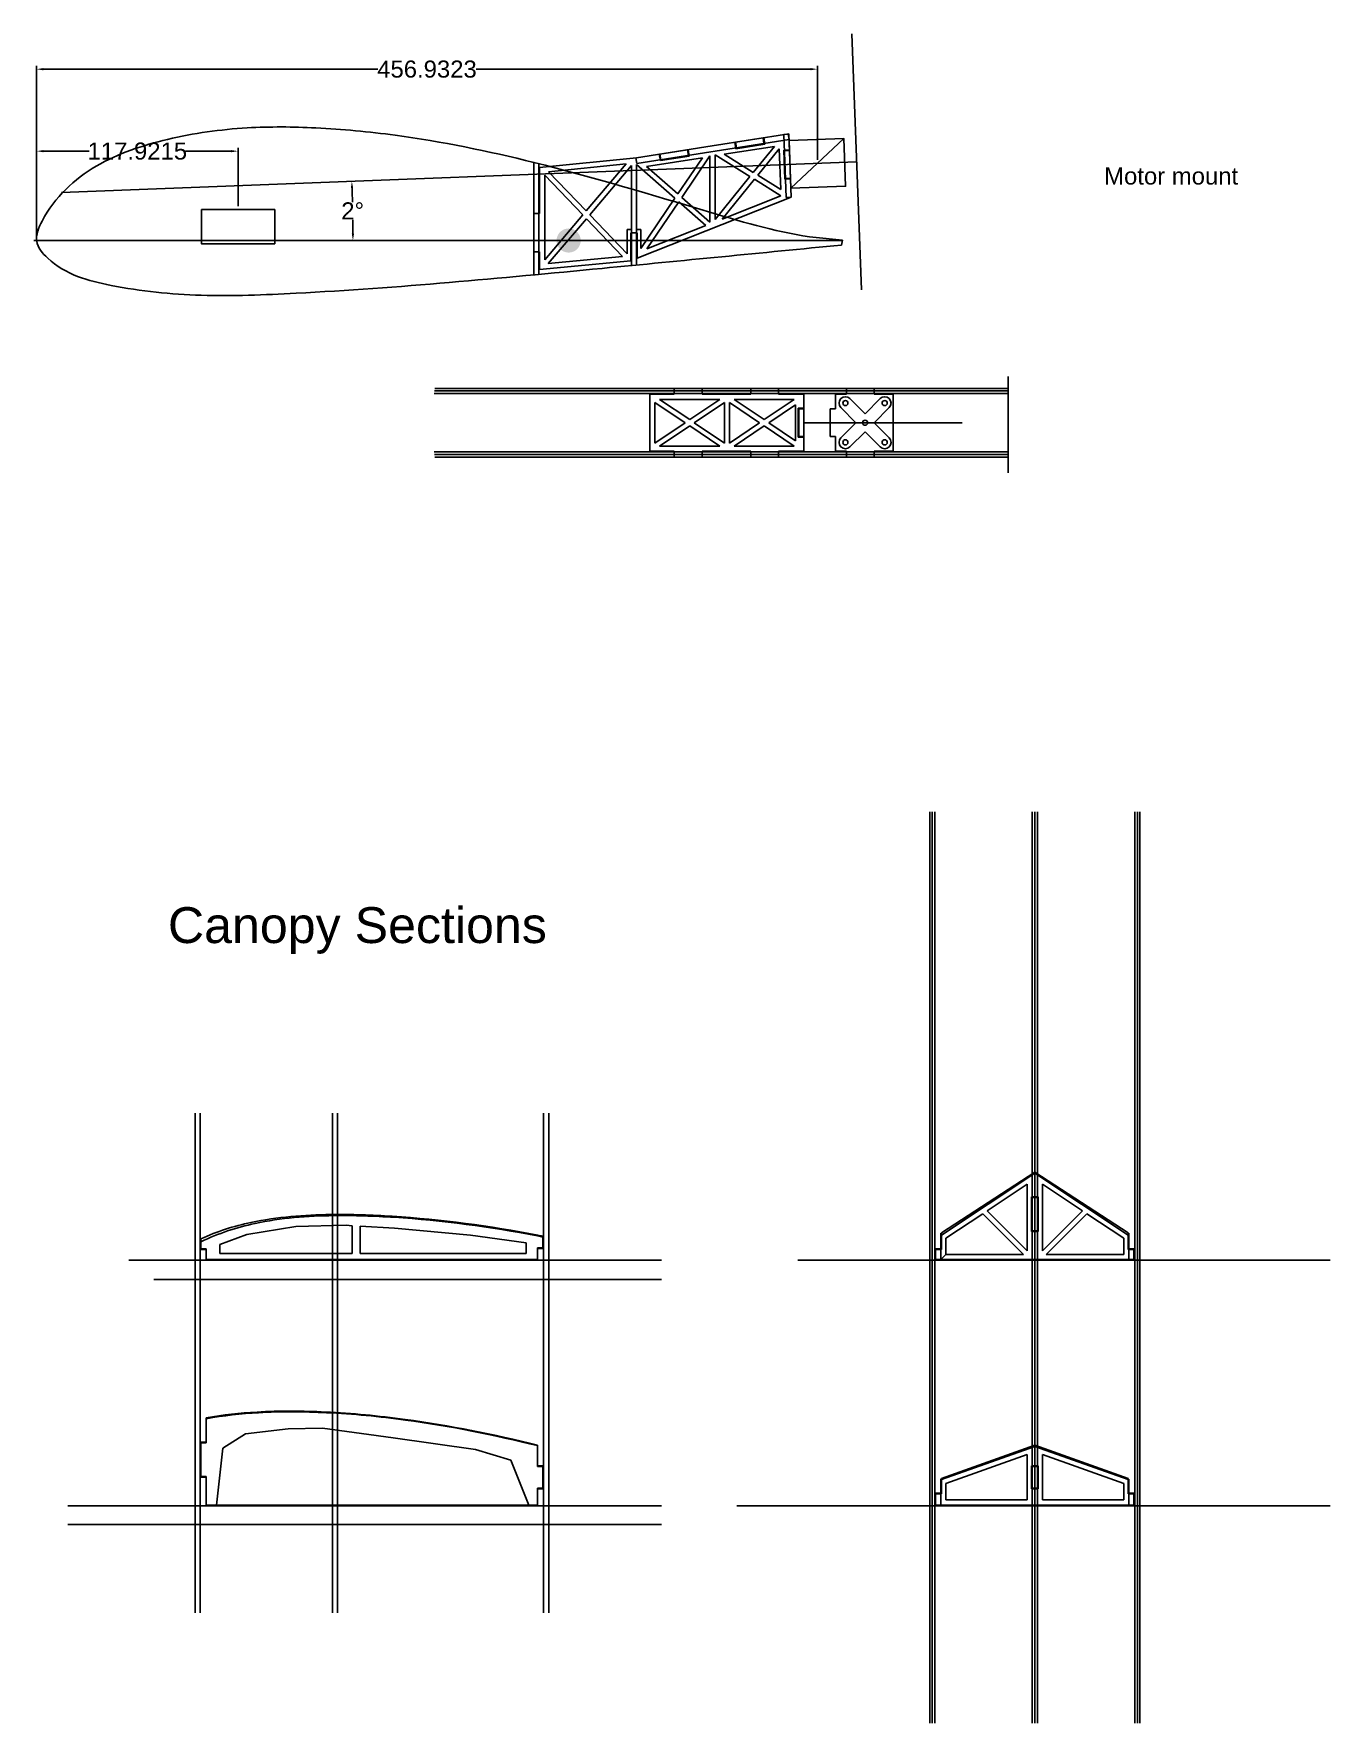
# Model space of a CAD drawing. Extents: x -4140 to 2524, y -1472 to 1305.
# Drawn here: x 1765 to 2524, y -741 to 248 of the extents above; entities that cross this region are included whole.
import ezdxf

# ---------------------------------------------------------------- set-up
doc = ezdxf.new("R2010")
doc.units = 0
doc.header["$MEASUREMENT"] = 0
doc.layers.get('0').update_dxf_attribs({"linetype": 'CONTINUOUS'})
doc.layers.get('DEFPOINTS').update_dxf_attribs({"linetype": 'CONTINUOUS'})
for name, color, linetype in [('CLEARANCE_CUT', 4, 'CONTINUOUS'), ('CONSTRUCTION', 2, 'CONTINUOUS'), ('DIMENSIONS', 4, 'CONTINUOUS'), ('HARDWARE', 7, 'CONTINUOUS'), ('MOTOR_AND_MOTOR_MOUNT', 5, 'CONTINUOUS'), ('NOTES', 4, 'CONTINUOUS'), ('PROFILES', 6, 'CONTINUOUS'), ('STRAIGHT_CUT_1', 7, 'CONTINUOUS')]:
    doc.layers.add(name, color=color, linetype=linetype)
doc.styles.add('CIRCUITGROVE', font='arial.ttf', dxfattribs={"height": 10})
doc.dimstyles.new('CIRCUITGROVE', dxfattribs={"dimtxt": 10, "dimasz": 4, "dimexe": 2, "dimexo": 2, "dimgap": 0.09, "dimtad": 0, "dimtih": 1, "dimtoh": 1, "dimdec": 4, "dimzin": 0, "dimdsep": 46, "dimtxsty": 'CIRCUITGROVE', "dimcen": 0.09, "dimadec": 0, "dimazin": 0, "dimtfac": 1, "dimtdec": 4, "dimtofl": 0, "dimtmove": 0, "dimatfit": 3, "dimfxl": 1, "dimtolj": 1, "dimtzin": 0, "dimarcsym": 0})

# ---------------------------------------------------------------- blocks, each defined once
blk = doc.blocks.new('*D227')
at = {"layer": 'DEFPOINTS', "color": 0}
for p in [(2223.56, 227.36), (2223.56, 172.25), (1766.63, 127.05)]:
    blk.add_point(p, dxfattribs=at)
at = {"layer": 'STRAIGHT_CUT_1', "color": 0}
for p, q in [((1766.63, 129.05), (1766.63, 229.36)), ((2223.56, 174.25), (2223.56, 229.36)), ((1770.63, 227.36), (1966.31, 227.36)), ((2219.56, 227.36), (2023.88, 227.36))]:
    blk.add_line(p, q, dxfattribs=at)
for points in [[(1770.63, 228.03), (1770.63, 226.69), (1766.63, 227.36)], [(2219.56, 226.69), (2219.56, 228.03), (2223.56, 227.36)]]:
    blk.add_solid(points, dxfattribs=at)
at = {"layer": 'STRAIGHT_CUT_1', "color": 0, "insert": (1995.1, 227.36), "char_height": 10, "attachment_point": 5, "style": 'CIRCUITGROVE'}
blk.add_mtext('\\A1;456.9323', dxfattribs=at)
blk = doc.blocks.new('*D228')
at = {"layer": 'DEFPOINTS', "color": 0}
for p in [(1766.63, 179.37), (1884.55, 145.19), (1766.63, 127.05)]:
    blk.add_point(p, dxfattribs=at)
at = {"layer": 'STRAIGHT_CUT_1', "color": 0}
for p, q in [((1766.63, 129.05), (1766.63, 181.37)), ((1770.63, 179.37), (1797.44, 179.37)), ((1880.55, 179.37), (1853.74, 179.37)), ((1884.55, 147.19), (1884.55, 181.37))]:
    blk.add_line(p, q, dxfattribs=at)
for points in [[(1770.63, 180.03), (1770.63, 178.7), (1766.63, 179.37)], [(1880.55, 178.7), (1880.55, 180.03), (1884.55, 179.37)]]:
    blk.add_solid(points, dxfattribs=at)
at = {"layer": 'STRAIGHT_CUT_1', "color": 0, "insert": (1825.59, 179.37), "char_height": 10, "attachment_point": 5, "style": 'CIRCUITGROVE'}
blk.add_mtext('\\A1;117.9215', dxfattribs=at)
blk = doc.blocks.new('*D276')
at = {"layer": 'DEFPOINTS', "color": 0}
for p in [(2246.55, 173.13), (1781.29, 155.26), (1951.7, 138.63), (1765.01, 127.05), (2103.25, 127.05)]:
    blk.add_point(p, dxfattribs=at)
at = {"layer": 'PROFILES', "color": 0}
for start, end in [(1.4278, 1.94669), (0.25331, 0.77223)]:
    blk.add_arc((1047.02, 127.05), 904.75, start, end, dxfattribs=at)
for points in [[(1951.92, 157.81), (1950.58, 157.76), (1951.11, 161.78)], [(1951.1, 131.05), (1952.43, 131.05), (1951.77, 127.05)]]:
    blk.add_solid(points, dxfattribs=at)
at = {"layer": 'PROFILES', "color": 0, "insert": (1951.61, 144.42), "char_height": 10, "attachment_point": 5, "style": 'CIRCUITGROVE'}
blk.add_mtext('\\A1;2%%d', dxfattribs=at)

msp = doc.modelspace()

# ---------------------------------------------------------------- hatches: boundary and pattern name
h = msp.add_hatch(color=256)
edge = h.paths.add_edge_path()
edge.add_arc((2078.01411, 127.05332), 7.06354, 0, 360)

# ---------------------------------------------------------------- linework, layer by layer
at = {"layer": 'CLEARANCE_CUT'}
for p, q in [((2148.53482, 176.51033), (2147.93708, 180.30407)), ((2175.90029, 180.82202), (2175.30255, 184.61576)), ((2192.76712, 183.47955), (2175.90029, 180.82202)), ((2192.76712, 183.47955), (2192.16938, 187.27329)), ((2207.24786, 180.16837), (2203.85036, 180.03786)), ((2204.50583, 162.97554), (2203.85036, 180.03786)), ((2131.66799, 173.8528), (2131.07025, 177.64654)), ((2148.53482, 176.51033), (2131.66799, 173.8528)), ((2207.90332, 163.10606), (2204.50583, 162.97554)), ((2215.73628, 28.9418), (2212.33628, 28.9418)), ((2212.33628, 11.87752), (2212.33628, 28.9418)), ((2215.73628, 11.8669), (2212.33628, 11.8669))]:
    msp.add_line(p, q, dxfattribs=at)
at = {"layer": 'CONSTRUCTION'}
for p, q in [((2057.5699, 172.77473), (2057.5699, 106.94033)), ((2060.61044, 172.0161), (2060.61044, 107.22597)), ((2114.74946, 157.22966), (2114.74946, 112.42149)), ((2117.79, 156.34538), (2117.79, 112.71607)), ((1765.00688, 127.05332), (2103.25284, 127.05332)), ((2103.25284, 127.05332), (2238.1861, 127.05332)), ((1999.65254, 40.52232), (2335.17105, 40.52232)), ((1999.3737, 37.48178), (2335.17105, 37.48178)), ((1999.51312, 39.00205), (2335.17105, 39.00205)), ((1999.3737, 3.32692), (2335.17105, 3.32692)), ((1999.51312, 1.80665), (2335.17105, 1.80665)), ((1999.65254, 0.28638), (2335.17105, 0.28638)), ((2289.37659, -740.86435), (2289.37659, -207.41954)), ((2290.81452, -740.86435), (2290.81452, -207.41954)), ((2292.37659, -740.86435), (2292.37659, -207.41954)), ((2349.31452, -740.86435), (2349.31452, -207.41954)), ((2350.81452, -740.86435), (2350.81452, -207.41954)), ((2352.31452, -740.86435), (2352.31452, -207.41954)), ((2409.25246, -740.86435), (2409.25246, -207.41954)), ((2410.81452, -740.86435), (2410.81452, -207.41954)), ((2412.25246, -740.86435), (2412.25246, -207.41954)), ((1859.41506, -383.70677), (1859.41506, -676.18574)), ((1862.4556, -383.70677), (1862.4556, -676.18574)), ((1939.76004, -383.70677), (1939.76004, -676.18574)), ((1942.80058, -383.70677), (1942.80058, -676.18574)), ((2063.27808, -383.70677), (2063.27808, -676.18574)), ((2066.31862, -383.70677), (2066.31862, -676.18574)), ((2350.81452, -664.18703), (2350.81452, -377.14239)), ((2132.27281, -481.113), (1835.28713, -481.113)), ((2290.81452, -664.18703), (2290.81452, -518.23574)), ((2410.81452, -664.18703), (2410.81452, -518.23574)), ((1784.95404, -624.63741), (2132.27281, -624.63741))]:
    msp.add_line(p, q, dxfattribs=at)
msp.add_spline([(2238.24581, 127.35464), (2222.87677, 128.791), (2161.25694, 143.44186), (2057.69543, 172.7436), (1976.54112, 188.68719), (1930.00307, 192.99627), (1889.92864, 192.99627), (1843.24696, 186.24538), (1801.59254, 170.58906), (1769.84899, 138.41461), (1766.689, 126.63646), (1773.15262, 116.72558), (1810.21069, 100.78199), (1862.92509, 95.03655), (1918.5122, 96.18564), (2097.61724, 110.76469), (2237.66229, 124.4101)], degree=3, dxfattribs=at)
at = {"layer": 'HARDWARE'}
for p, q in [((2132.27281, -469.86311), (1820.70792, -469.86311)), ((2523.67849, -469.86311), (2212.1136, -469.86311)), ((2132.27281, -613.58753), (1784.95404, -613.58753)), ((2523.67849, -613.58753), (2176.35972, -613.58753))]:
    msp.add_line(p, q, dxfattribs=at)
at = {"layer": 'MOTOR_AND_MOTOR_MOUNT'}
for p, q in [((2249.42593, 98.18962), (2243.66776, 248.07906)), ((2208.11302, 157.64753), (2239.01457, 186.85531)), ((1781.28593, 155.26082), (2246.54684, 173.13434)), ((2242.62486, 34.54648), (2251.46369, 25.70765)), ((2251.46369, 25.70765), (2260.30253, 34.54648)), ((2237.32156, 29.24318), (2246.16039, 20.40435)), ((2237.32156, 11.56551), (2246.16039, 20.40435)), ((2256.76699, 20.40435), (2265.60583, 29.24318)), ((2256.76699, 20.40435), (2265.60583, 11.56551)), ((2242.62486, 6.26221), (2251.46369, 15.10105)), ((2251.46369, 15.10105), (2260.30253, 6.26221))]:
    msp.add_line(p, q, dxfattribs=at)
msp.add_lwpolyline([(2208.11302, 157.64753), (2207.03816, 185.6269), (2239.01457, 186.85531), (2240.08943, 158.87594)], close=True, dxfattribs=at)
for centre in [(2239.97321, 31.89483), (2262.95418, 31.89483), (2251.46369, 20.40435), (2239.97321, 8.91386), (2262.95418, 8.91386)]:
    msp.add_circle(centre, 1.5, dxfattribs=at)
for centre, start, end in [((2239.97321, 31.89483), 45, 225), ((2262.95418, 31.89483), 315, 135), ((2239.97321, 8.91386), 135, 315), ((2262.95418, 8.91386), 225, 45)]:
    msp.add_arc(centre, 3.75, start, end, dxfattribs=at)
at = {"layer": 'PROFILES', "color": 4}
for p, q in [((2206.88584, 189.59201), (2162.0223, 182.52333)), ((2206.88584, 189.59201), (2208.31416, 152.41165)), ((2162.0223, 182.52333), (2117.79, 175.55411)), ((2117.79, 175.55411), (2061.01044, 169.72954)), ((2061.01044, 169.72954), (2061.01044, 142.94335)), ((2208.31416, 152.41165), (2118.19, 116.76634)), ((2057.5699, 142.94335), (2061.01044, 142.94335)), ((2057.5699, 120.45954), (2057.5699, 142.94335)), ((2118.19, 131.59861), (2114.34946, 131.59861)), ((2114.34946, 131.59861), (2114.34946, 115.24735)), ((2118.19, 131.59861), (2118.19, 116.76634)), ((2061.01044, 120.45954), (2057.5699, 120.45954)), ((2061.01044, 120.45954), (2061.01044, 110.02109)), ((2114.34946, 115.24735), (2061.01044, 110.0338))]:
    msp.add_line(p, q, dxfattribs=at)
at = {"layer": 'PROFILES'}
for p, q in [((2203.90169, 189.12183), (2206.89948, 189.23699)), ((2205.31637, 152.29649), (2203.90169, 189.12183)), ((2207.01883, 186.12998), (2206.48335, 189.52859)), ((2207.01883, 186.12998), (2117.923, 172.09208)), ((2131.46538, 177.70879), (2147.54195, 180.24181)), ((2148.07744, 176.8432), (2147.54195, 180.24181)), ((2175.69768, 184.67802), (2191.77425, 187.21103)), ((2176.23316, 181.2794), (2175.69768, 184.67802)), ((2192.30974, 183.81242), (2191.77425, 187.21103)), ((2207.26321, 179.76867), (2204.26542, 179.65351)), ((2061.01044, 172.0161), (2061.01044, 171.91561)), ((2117.923, 172.09208), (2117.38751, 175.49069)), ((2132.00086, 174.31018), (2131.46538, 177.70879)), ((2207.88797, 163.50576), (2204.89018, 163.3906)), ((2205.31637, 152.29649), (2208.31416, 152.41165)), ((2237.66229, 124.4101), (2238.24581, 127.35464)), ((2139.79285, 40.52232), (2156.06775, 40.52232)), ((2139.79285, 37.08178), (2139.79285, 40.52232)), ((2156.06775, 37.08178), (2156.06775, 40.52232)), ((2184.57082, 40.52232), (2200.84572, 40.52232)), ((2184.57082, 37.08178), (2184.57082, 40.52232)), ((2200.84572, 37.08178), (2200.84572, 40.52232)), ((2240.59, 40.52232), (2240.59, 37.12232)), ((2256.8649, 40.52232), (2240.59, 40.52232)), ((2256.8649, 40.52232), (2256.8649, 37.12232)), ((2335.17105, 47.50421), (2335.17105, -8.9261)), ((2139.79285, 37.08178), (2125.54132, 37.08178)), ((2125.54132, 3.72692), (2125.54132, 37.08178)), ((2170.31929, 37.08178), (2156.06775, 37.08178)), ((2184.57082, 37.08178), (2170.31929, 37.08178)), ((2215.73628, 37.08178), (2200.84572, 37.08178)), ((2215.73628, 3.72692), (2215.73628, 37.08178)), ((2240.59, 37.12232), (2234.11469, 37.12232)), ((2234.11469, 28.5418), (2234.11469, 37.12232)), ((2267.96719, 37.12232), (2256.8649, 37.12232)), ((2267.96719, 3.68638), (2267.96719, 37.12232)), ((2212.73628, 12.2669), (2212.73628, 28.5418)), ((2215.73628, 28.5418), (2212.73628, 28.5418)), ((2215.73628, 20.40435), (2308.34948, 20.40435)), ((2231.11469, 12.2669), (2231.11469, 28.5418)), ((2234.11469, 28.5418), (2231.11469, 28.5418)), ((2215.73628, 12.2669), (2212.73628, 12.2669)), ((2234.11469, 12.2669), (2231.11469, 12.2669)), ((2234.11469, 3.68638), (2234.11469, 12.2669)), ((2139.79285, 3.72692), (2125.54132, 3.72692)), ((2139.79285, 3.72692), (2139.79285, 0.28638)), ((2139.79285, 0.28638), (2156.06775, 0.28638)), ((2170.31929, 3.72692), (2156.06775, 3.72692)), ((2156.06775, 3.72692), (2156.06775, 0.28638)), ((2184.57082, 3.72692), (2170.31929, 3.72692)), ((2184.57082, 3.72692), (2184.57082, 0.28638)), ((2184.57082, 0.28638), (2200.84572, 0.28638)), ((2215.73628, 3.72692), (2200.84572, 3.72692)), ((2200.84572, 3.72692), (2200.84572, 0.28638)), ((2240.59, 3.68638), (2234.11469, 3.68638)), ((2240.59, 0.28638), (2240.59, 3.68638)), ((2256.8649, 0.28638), (2240.59, 0.28638)), ((2267.96719, 3.68638), (2256.8649, 3.68638)), ((2256.8649, 0.28638), (2256.8649, 3.68638)), ((2296.21713, -453.78411), (2350.81452, -418.29908)), ((2350.81452, -418.82748), (2296.21713, -455.09042)), ((2350.81452, -469.46311), (2350.81452, -418.29908)), ((2405.45246, -453.81046), (2350.81452, -418.29908)), ((2350.81452, -469.46311), (2350.81452, -418.82748)), ((2350.81452, -418.82748), (2405.45246, -455.11734)), ((2346.31452, -425.41776), (2322.92532, -440.95259)), ((2346.31452, -464.34179), (2346.31452, -425.41776)), ((2352.71452, -432.69182), (2348.91452, -432.69182)), ((2348.91452, -453.09182), (2348.91452, -432.69182)), ((2352.35506, -433.09182), (2349.31452, -433.09182)), ((2352.71452, -453.09182), (2352.71452, -432.69182)), ((2355.31452, -464.34179), (2355.31452, -425.41776)), ((2355.31452, -425.41776), (2378.70373, -440.95259)), ((2320.37594, -442.64585), (2298.81713, -456.96496)), ((2344.1932, -466.46311), (2320.37594, -442.64585)), ((2346.31452, -464.34179), (2322.92532, -440.95259)), ((2355.31452, -464.34179), (2378.70373, -440.95259)), ((2357.43584, -466.46311), (2381.2531, -442.64585)), ((2381.2531, -442.64585), (2402.81192, -456.96496)), ((1889.59089, -454.76375), (1873.88467, -460.64311)), ((1918.40931, -450.14541), (1889.59089, -454.76375)), ((1947.78193, -449.40648), (1918.40931, -450.14541)), ((1951.36226, -449.6164), (1947.78193, -449.40648)), ((1951.36226, -466.00038), (1951.36226, -449.6164)), ((1976.13852, -451.06908), (1955.98059, -449.88718)), ((1955.98059, -466.00038), (1955.98059, -449.88718)), ((2020.56692, -455.13322), (1976.13852, -451.06908)), ((2295.81713, -469.46311), (2295.81713, -454.04408)), ((2296.21713, -463.50435), (2296.21713, -453.78411)), ((2352.71452, -453.09182), (2348.91452, -453.09182)), ((2352.35506, -452.69182), (2349.31452, -452.69182)), ((2405.45246, -463.50435), (2405.45246, -453.81046)), ((2405.85246, -469.46311), (2405.85246, -454.04408)), ((1862.8556, -463.10435), (1862.8556, -457.27842)), ((1865.89614, -463.10435), (1862.8556, -463.10435)), ((1865.89614, -463.50435), (1862.8556, -463.50435)), ((1865.89614, -469.46311), (1865.89614, -463.10435)), ((1873.88467, -460.64311), (1873.88467, -466.00038)), ((2053.08001, -459.65919), (2020.56692, -455.13322)), ((2053.08001, -466.00038), (2053.08001, -459.65919)), ((2059.83754, -469.46311), (2059.83754, -462.53685)), ((2062.87808, -462.53685), (2059.83754, -462.53685)), ((2062.87808, -462.93685), (2059.83754, -462.93685)), ((2062.87808, -462.53685), (2062.87808, -455.72929)), ((2295.81713, -463.10435), (2292.77659, -463.10435)), ((2292.77659, -469.46311), (2292.77659, -463.50435)), ((2292.77659, -469.46311), (2292.77659, -463.50435)), ((2296.21713, -463.50435), (2292.77659, -463.50435)), ((2298.81713, -466.46311), (2298.81713, -456.96496)), ((2402.81192, -466.46311), (2402.81192, -456.96496)), ((2405.45246, -463.50435), (2408.85246, -463.50435)), ((2405.85246, -463.10435), (2408.893, -463.10435)), ((2408.85246, -469.46311), (2408.85246, -463.50435)), ((2408.85246, -469.46311), (2408.85246, -463.50435)), ((1865.89614, -469.46311), (2059.83754, -469.46311)), ((1873.88467, -466.00038), (1951.36226, -466.00038)), ((1955.98059, -466.00038), (2053.08001, -466.00038)), ((2292.77659, -469.46311), (2408.85246, -469.46311)), ((2295.81713, -469.46311), (2298.81713, -466.46311)), ((2298.81713, -466.46311), (2344.1932, -466.46311)), ((2402.81192, -466.46311), (2357.43584, -466.46311)), ((1865.89614, -576.81624), (1865.89614, -562.02349)), ((1875.53985, -579.7986), (1888.96197, -571.43697)), ((1888.96197, -571.43697), (1913.85769, -568.45814)), ((1913.85769, -568.45814), (1933.88251, -568.1897)), ((1933.88251, -568.1897), (1975.37538, -573.78222)), ((1865.89614, -576.41624), (1862.8556, -576.41624)), ((1862.8556, -596.41624), (1862.8556, -576.81624)), ((1865.89614, -576.81624), (1862.8556, -576.81624)), ((1872.00527, -613.18753), (1875.53985, -579.7986)), ((1975.37538, -573.78222), (2023.54319, -580.63756)), ((2023.54319, -580.63756), (2044.1487, -586.93415)), ((2059.83754, -590.50455), (2059.83754, -578.069)), ((2296.21713, -597.62673), (2350.81452, -578.069)), ((2296.21713, -598.23034), (2350.81452, -578.8169)), ((2350.81452, -613.18753), (2350.81452, -578.069)), ((2405.41192, -597.62673), (2350.81452, -578.069)), ((2350.81452, -613.18753), (2350.81452, -578.8169)), ((2405.41192, -598.23034), (2350.81452, -578.8169)), ((2044.1487, -586.93415), (2054.77047, -613.18753)), ((2062.87808, -590.10455), (2059.83754, -590.10455)), ((2062.87808, -590.50455), (2059.83754, -590.50455)), ((2062.87808, -603.23416), (2062.87808, -590.50455)), ((2298.81713, -600.48985), (2346.31452, -583.60099)), ((2346.31452, -610.18753), (2346.31452, -583.60099)), ((2352.75506, -590.10455), (2348.91452, -590.10455)), ((2348.91452, -603.63416), (2348.91452, -590.10455)), ((2352.35506, -590.50455), (2349.31452, -590.50455)), ((2352.75506, -590.10455), (2352.75506, -603.63416)), ((2355.31452, -610.18753), (2355.31452, -583.60099)), ((2402.81192, -600.48985), (2355.31452, -583.60099)), ((1865.89614, -596.41624), (1862.8556, -596.41624)), ((1865.89614, -596.81624), (1862.8556, -596.81624)), ((1865.89614, -613.18753), (1865.89614, -596.41624)), ((2059.83754, -613.18753), (2059.83754, -603.23416)), ((2062.87808, -603.23416), (2059.83754, -603.23416)), ((2295.81713, -613.18753), (2295.81713, -597.77002)), ((2296.21713, -606.66126), (2296.21713, -597.62673)), ((2298.81713, -610.18753), (2298.81713, -600.48985)), ((2352.35506, -603.23416), (2349.31452, -603.23416)), ((2402.81192, -610.18753), (2402.81192, -600.48985)), ((2405.41192, -606.66126), (2405.41192, -597.62673)), ((2405.81192, -613.18753), (2405.81192, -597.98038)), ((2062.87808, -603.63416), (2059.83754, -603.63416)), ((2295.81713, -606.26126), (2292.77659, -606.26126)), ((2292.77659, -613.18753), (2292.77659, -606.66126)), ((2292.77659, -613.18753), (2292.77659, -606.66126)), ((2296.21713, -606.66126), (2292.77659, -606.66126)), ((2298.81713, -610.18753), (2346.31452, -610.18753)), ((2352.75506, -603.63416), (2348.91452, -603.63416)), ((2355.31452, -610.18753), (2402.81192, -610.18753)), ((2405.41192, -606.66126), (2408.85246, -606.66126)), ((2405.81192, -606.26126), (2408.85246, -606.26126)), ((2408.85246, -613.18753), (2408.85246, -606.66126)), ((2408.85246, -613.18753), (2408.85246, -606.66126)), ((1865.89614, -613.18753), (2059.83754, -613.18753)), ((2292.77659, -613.18753), (2408.85246, -613.18753))]:
    msp.add_line(p, q, dxfattribs=at)
at = {"layer": 'PROFILES', "color": 4}
for points, knots in [([(2062.87808, -455.77095), (2061.92074, -455.58146), (2032.84463, -449.88293), (1991.46965, -444.34588), (1935.21211, -442.40416), (1897.13445, -445.23092), (1872.20496, -452.9765), (1862.8556, -457.27842)], [134.097825982, 134.097825982, 134.097825982, 134.097825982, 137.024663037, 222.954190767, 258.862396565, 305.931420129, 336.635032178, 336.635032178, 336.635032178, 336.635032178]), ([(2062.87808, -456.26002), (2061.81891, -456.04987), (2033.10738, -450.41534), (1992.29718, -444.95387), (1936.96992, -443.04425), (1898.43235, -445.90516), (1872.92127, -454.10003), (1862.8556, -459.08287)], [131.52031758, 131.52031758, 131.52031758, 131.52031758, 134.758806721, 219.267393441, 254.581816828, 300.872501354, 334.321295991, 334.321295991, 334.321295991, 334.321295991]), ([(2059.83754, -578.38784), (2034.37129, -572.16128), (1993.39681, -563.78651), (1938.6262, -558.61093), (1899.47453, -558.23127), (1876.05628, -560.85291), (1865.89614, -562.6019)], [188.768931825, 188.768931825, 188.768931825, 188.768931825, 267.423565555, 313.868436443, 353.69228251, 384.567219809, 384.567219809, 384.567219809, 384.567219809])]:
    msp.add_open_spline(points, degree=3, knots=knots, dxfattribs=at)
at = {"layer": 'PROFILES'}
msp.add_open_spline([(2059.83754, -578.069), (2034.2481, -571.81541), (1993.05364, -563.39994), (1937.9773, -558.19547), (1898.95381, -557.81706), (1875.7561, -560.36917), (1865.89614, -562.02349)], degree=3, knots=[190.07387385, 190.07387385, 190.07387385, 190.07387385, 269.106268803, 315.843383701, 355.917812453, 385.866430576, 385.866430576, 385.866430576, 385.866430576], dxfattribs=at)
at = {"layer": 'STRAIGHT_CUT_1'}
for p, q in [((2198.4191, 182.18397), (2168.93749, 177.53887)), ((2186.05138, 166.90851), (2198.4191, 182.18397)), ((2188.65444, 165.29161), (2201.21878, 180.80992)), ((2201.21878, 180.80992), (2202.13666, 156.91707)), ((2111.63187, 171.90665), (2066.29204, 167.2556)), ((2088.2638, 144.35905), (2111.63187, 171.90665)), ((2090.38014, 142.15364), (2114.74946, 170.88157)), ((2114.74946, 133.59861), (2114.74946, 170.88157)), ((2117.79, 133.59861), (2117.79, 171.51927)), ((2140.1861, 151.82756), (2117.79, 171.51927)), ((2156.31204, 175.5496), (2123.66175, 170.40524)), ((2141.90873, 154.36163), (2123.66175, 170.40524)), ((2141.90873, 154.36163), (2156.31204, 175.5496)), ((2144.20988, 152.33835), (2160.69605, 176.59031)), ((2160.69605, 137.84293), (2160.69605, 176.59031)), ((2163.73659, 139.34736), (2163.73659, 177.19006)), ((2184.12311, 164.52689), (2163.73659, 177.19006)), ((2186.05138, 166.90851), (2168.93749, 177.53887)), ((2064.01044, 165.24184), (2086.28654, 142.02814)), ((2064.01044, 165.24184), (2064.01044, 115.76781)), ((2066.29204, 167.2556), (2088.2638, 144.35905)), ((2163.73659, 139.34736), (2184.12311, 164.52689)), ((2167.89497, 139.65145), (2186.72617, 162.90999)), ((2202.27752, 153.25021), (2186.72617, 162.90999)), ((2202.13666, 156.91707), (2188.65444, 165.29161)), ((2120.19, 122.41231), (2140.1861, 151.82756)), ((2123.70413, 122.17338), (2142.48725, 149.80428)), ((2158.33487, 135.8703), (2142.48725, 149.80428)), ((2160.69605, 137.84293), (2144.20988, 152.33835)), ((2202.27752, 153.25021), (2167.89497, 139.65145)), ((2064.01044, 115.76781), (2086.28654, 142.02814)), ((2066.11363, 113.5469), (2088.40288, 139.82273)), ((2088.40288, 139.82273), (2109.54385, 117.79193)), ((2090.38014, 142.15364), (2112.34946, 119.25963)), ((2114.74946, 133.59861), (2112.34946, 133.59861)), ((2112.34946, 133.56201), (2112.34946, 119.25963)), ((2120.19, 133.59861), (2117.79, 133.59861)), ((2120.19, 133.60046), (2120.19, 122.41231)), ((2158.33487, 135.8703), (2123.70413, 122.17338)), ((2109.54385, 117.79193), (2066.11363, 113.5469)), ((2128.54132, 8.53566), (2128.54132, 32.27304)), ((2146.1557, 20.40435), (2128.54132, 32.27304)), ((2166.45444, 34.08178), (2131.22567, 34.08178)), ((2148.84006, 22.21309), (2131.22567, 34.08178)), ((2148.84006, 22.21309), (2166.45444, 34.08178)), ((2151.52441, 20.40435), (2169.1388, 32.27304)), ((2169.1388, 8.53566), (2169.1388, 32.27304)), ((2172.1388, 8.53566), (2172.1388, 32.27304)), ((2189.75318, 20.40435), (2172.1388, 32.27304)), ((2210.05192, 34.08178), (2174.82315, 34.08178)), ((2192.43754, 22.21309), (2174.82315, 34.08178)), ((2192.43754, 22.21309), (2210.05192, 34.08178)), ((2195.12189, 20.40435), (2210.73628, 30.92543)), ((2210.73628, 9.88327), (2210.73628, 30.92543)), ((2128.54132, 8.53566), (2146.1557, 20.40435)), ((2169.1388, 8.53566), (2151.52441, 20.40435)), ((2172.1388, 8.53566), (2189.75318, 20.40435)), ((2210.73628, 9.88327), (2195.12189, 20.40435)), ((2131.22567, 6.72692), (2148.84006, 18.59561)), ((2166.45444, 6.72692), (2148.84006, 18.59561)), ((2174.82315, 6.72692), (2192.43754, 18.59561)), ((2210.05192, 6.72692), (2192.43754, 18.59561)), ((2166.45444, 6.72692), (2131.22567, 6.72692)), ((2210.05192, 6.72692), (2174.82315, 6.72692))]:
    msp.add_line(p, q, dxfattribs=at)
msp.add_lwpolyline([(1863.13008, 145.19151), (1863.13008, 125.17797), (1905.97598, 125.17797), (1905.97598, 145.19151)], close=True, dxfattribs=at)

# ---------------------------------------------------------------- texts
at = {"layer": 'DIMENSIONS', "insert": (1843.49856, -263.18311), "char_height": 21, "width": 669.6066003, "attachment_point": 1, "style": 'CIRCUITGROVE'}
msp.add_mtext('{Canopy Sections}', dxfattribs=at)
at = {"layer": 'NOTES', "style": 'CIRCUITGROVE'}
msp.add_text('Motor mount', height=10, dxfattribs=at).set_placement((2391.39504, 159.82928))

# ---------------------------------------------------------------- dimensions: what is measured, and where the dimension line sits
at = {"layer": 'PROFILES'}
dim = msp.add_angular_dim_2l(base=(1951.6991, 138.63296), line1=((1781.28593, 155.26082), (2246.54684, 173.13434)), line2=((1765.00688, 127.05332), (2103.25284, 127.05332)), dimstyle='CIRCUITGROVE', dxfattribs=at)
dim.commit()
dim.dimension.update_dxf_attribs({"geometry": '*D276', "text_midpoint": (1951.60647, 144.42219)})
at = {"layer": 'STRAIGHT_CUT_1'}
for base, p1, p2, picture, middle in [((2223.5638, 227.36125), (1766.63153, 127.05332), (2223.5638, 172.25142), '*D227', (1995.09766, 227.36125)), ((1766.63153, 179.36627), (1884.55303, 145.19151), (1766.63153, 127.05332), '*D228', (1825.59228, 179.36627))]:
    dim = msp.add_linear_dim(base=base, p1=p1, p2=p2, dimstyle='CIRCUITGROVE', dxfattribs=at)
    dim.commit()
    dim.dimension.update_dxf_attribs({"geometry": picture, "text_midpoint": middle})

doc.saveas('drawing.dxf')
